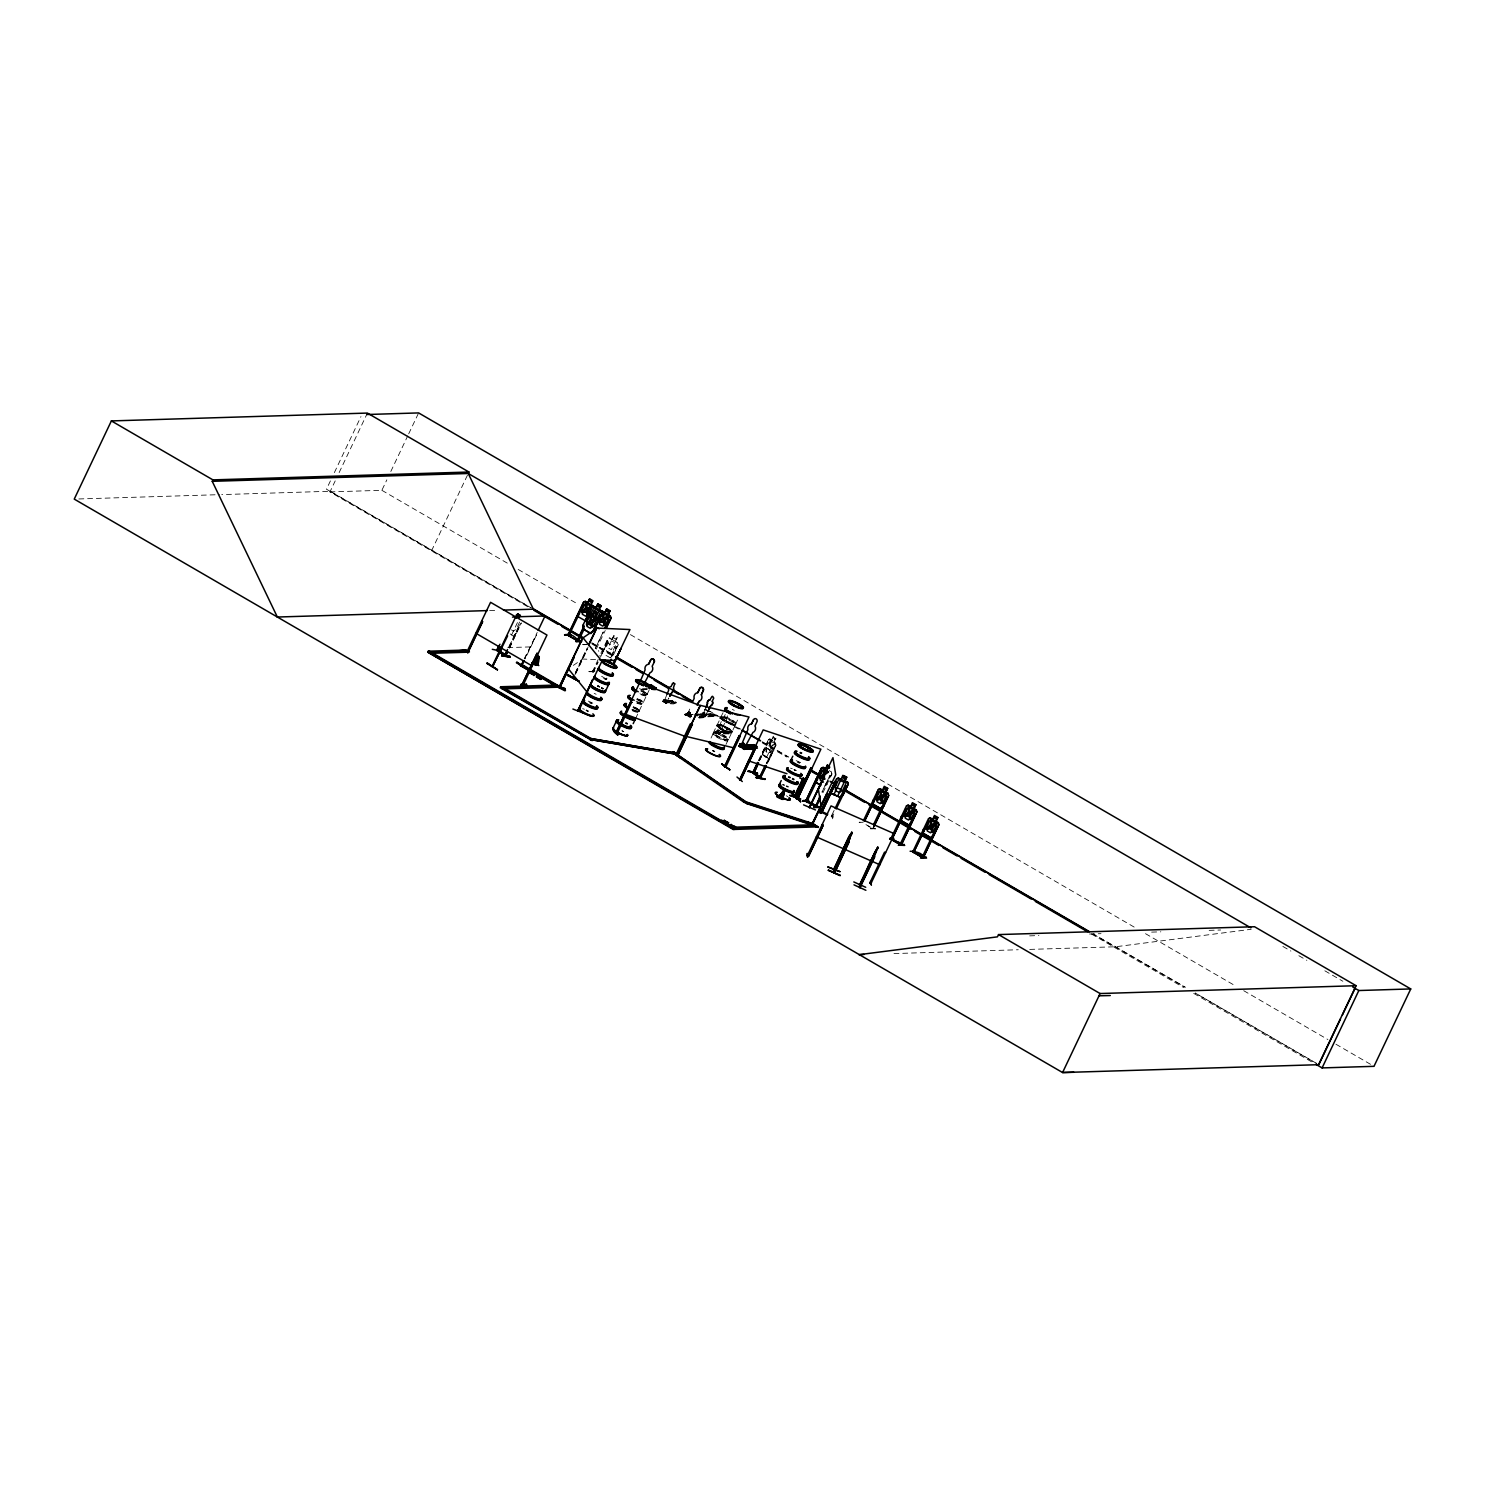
<?xml version="1.0" encoding="UTF-8"?>
<svg xmlns="http://www.w3.org/2000/svg" width="1485" height="1485" viewBox="0 0 1485 1485"><rect width="100%" height="100%" fill="white"/><g stroke="black" fill="none" stroke-linecap="round" stroke-linejoin="round"><path stroke-width="0.75" stroke-dasharray="5 3.75" d="M634.225 708.642L634.726 708.215M723.046 712.763L720.652 717.385M831.711 815.469L832.937 816.1L831.47 815.859M831.303 816.62L832.398 814.912L833.345 819.089L832.862 816.1M639.218 711.167L633.315 706.712A8.186 1.689 25.4 0 1 639.125 711.278A8.186 1.689 25.4 0 1 632.035 709.793L638.383 711.631L638.995 710.108M639.385 710.907L638.253 711.928L633.798 710.925M732.198 731.715C730.212 728.467 718.257 721.71 717.385 725.924M639.534 688.632A8.186 1.689 25.4 0 1 647.274 693.903L647.144 694.609A8.297 1.708 25.4 0 1 639.942 693.161M758.538 760.394L768.506 739.549L769.935 738.788L771.643 740.068L773.332 736.226L766.334 747.679L766.13 751.651L768.432 753.396L771.142 751.299L774.52 744.189L773.889 741.98L774.483 744.171M766.334 747.679L766.111 751.651L768.45 753.415L771.105 751.28M689.727 713.375L690.432 712.373L688.966 713.171M690.525 713.078L689.486 712.354L690.209 713.375M598.548 650.56L598.789 651.377M870.618 828.314L876.354 829.001L870.563 828.222M665.614 700.4L665.596 699.676M666.152 699.825L665.169 702.182L666.338 699.918L665.169 699.287L664.092 701.551L665.243 699.287M689.059 716.067C691.063 711.649 688.038 712.781 690.302 713.283M704.02 713.357L705.171 713.134L704.187 713.672M704.911 713.06L704.243 713.097M719.223 730.694C718.332 728.894 718.332 734.258 719.111 730.62L718.035 729.989L716.958 732.254L718.109 729.989L719.204 730.601L718.183 731.065M713.153 733.2L720.67 717.738M686.905 713.245L692.177 716.438L686.775 713.505M665.67 699.88L665.707 700.066M719.074 730.639L718.981 730.936M704.113 712.596L703.055 714.86C705.264 712.299 704.762 712.484 704.131 715.473M704.558 713.078L704.038 712.596M704.614 713.171L704.038 715.473M647.2 694.163L650.374 687.444M603.077 648.834L602.279 653.233L610.502 657.966M602.502 653.159L608.033 638.736L609.685 638.049M647.126 694.646L647.144 694.609A8.297 1.708 25.4 0 0 641.242 690.024M735.873 723.993L735.65 724.513A8.297 1.708 25.4 0 0 725.887 718.09A8.297 1.708 25.4 0 0 723.065 720.002A8.297 1.708 25.4 0 0 735.52 724.643L735.316 724.828M666.969 694.46L664.426 700.586M687.815 713.691L690.989 706.025M704.911 709.811L703.222 713.895L705.839 707.751M717.199 724.624C718.499 730.174 724.81 730.026 731.233 732.421M725.274 714.489L723.863 717.274A2.914 2.654 87.5 0 0 721.524 721.06L717.218 731.288L719.779 732.513L719.26 734.314L715.25 732.031M729.877 732.662L722.36 729.209M722.211 729.952L720.448 728.857M727.52 728.912L726.351 728.968L727.631 729.339M731.994 731.715A8.149 1.689 25.4 0 1 719.761 727.167A8.149 1.689 25.4 0 1 722.545 725.293A8.149 1.689 25.4 0 1 731.994 731.715L729.915 732.643M713.171 733.553L709.793 740.662M735.855 723.64A8.186 1.689 25.4 0 0 726.369 717.199A8.186 1.689 25.4 0 0 723.585 719.093A8.186 1.689 25.4 0 0 735.855 723.64L737.544 720.095M330.412 480.899L326.477 489.196L531.389 608.033L330.264 491.257L221.748 494.598M334.366 472.601L360.948 416.598M527.806 606.771L329.967 491.906L335.202 480.899M339.137 472.601L366.702 414.519M329.967 491.906L381.868 490.31L386.843 479.859M390.815 471.488L407.688 435.94M408.691 433.843L418.622 412.923M431.522 550.861L468.258 473.492M511.583 635.005L518.172 621.027M519.62 622.011L516.242 629.102L513.365 631.181L510.673 629.343M508.52 647.441L519.564 624.777L508.798 647.479M509.318 647.98L521.179 622.995M509.596 648.017L521.272 623.013M524.279 658.635L536.475 634.986L525.152 658.839M524.65 658.857L537.199 632.462M575.345 672.705L586.761 648.667M575.196 673.41L586.816 649.242M574.973 674.71L588.19 646.866M575.827 673.466L587.596 649.075M603.133 632.035L595.299 648.537L603.318 632.016M596.246 649.093L605.249 630.512M592.385 671.907L600.088 655.331M600.868 653.27L607.94 638.624L609.685 637.9L612.043 639.274M592.849 672.334L597.917 662.087M601.833 653.827L607.903 641.446L599.086 660.008M593.202 672.389L598.102 662.069M612.043 639.46L613.806 635.469L617.333 637.473L615.347 641.353L616.423 643.618L613.045 650.727L609.852 652.769L606.623 650.894L606.325 646.847L609.704 639.738L612.043 639.46L613.918 635.654M613.491 654.866L618.354 644.638L615.458 641.279L617.092 637.548M611.282 656.667C610.632 653.456 618.929 645.771 616.182 646.346L611.467 656.667M605.694 679.276L606.919 678.181L606.158 679.239M606.047 679.499L606.697 678.107L606.715 679.573M634.151 707.955L634.782 708.79M635.543 718.647L643.209 702.479A8.186 1.689 25.4 0 0 637.399 698.08M663.368 699.769L664.63 699.88L662.663 701.254L672.464 700.679L676.046 703.166M663.646 699.918L663.127 700.994L666.134 702.721C665.67 701.792 671.647 705.542 676.139 703.185M664.352 699.732L663.721 701.068L667.266 703.11L667.897 701.774L667.118 702.683M668.083 700.604L673.373 702.851L669.475 701.18L671.034 701.495M669.067 700.567L672.612 702.609M671.461 700.734L674.487 702.535M666.394 703.63C660.287 701.161 685.903 704.577 672.111 700.901M688.112 712.633L685.866 714.304L688.112 712.633L686.218 712.466L684.641 714.749L693.087 714.433L684.622 714.693M687.703 712.392L686.757 714.415L692.066 717.478M687.314 715.139L689.04 711.742L690.673 712.689M699.918 714.489C698.878 711.798 707.157 716.531 704.651 717.236M702.238 713.078L703.5 713.19L702.238 713.078L702.219 714.953M702.516 713.227L701.997 714.304L705.988 715.993L706.767 715.065L706.136 716.42L702.591 714.378L703.222 713.023M705.004 716.03L705.505 714.953M705.783 715.12L705.208 716.921L699.843 713.84M706.953 713.914L711.352 716.178L707.937 713.877M708.475 714.712L709.811 713.784L713.357 715.844L708.828 713.84M698.915 717.181L715.009 716.494L710.461 713.765L714.007 715.807M712.373 715.881L708.698 714.099M715.937 732.421L717.218 730.416L716.587 731.771L720.132 733.813L720.763 732.458L719.984 733.386L716.995 731.659M719.501 732.346L719 733.423L715.993 731.697L716.234 730.453M727.631 715.863L726.239 718.647A2.914 2.654 87.5 0 1 724.866 722.991L719.575 732.662M720.949 731.307L725.348 733.571L721.933 731.27M722.824 731.233L727.353 733.237L723.808 731.177L722.805 732.328M724.327 731.418L729.005 733.887L725.33 731.381L715.176 731.957M716.327 732.643L726.146 732.235L725.441 731.103M727.037 728.689L727.242 729.413M726.369 733.274L722.694 731.492L724.086 732.699M725.979 744.431L727.743 740.755A8.186 1.689 25.4 0 0 718.183 734.425A8.186 1.689 25.4 0 0 715.399 736.319A8.186 1.689 25.4 0 0 727.687 740.885M735.186 725.088A8.186 1.689 25.4 0 1 722.898 720.522A8.186 1.689 25.4 0 1 725.682 718.629A8.186 1.689 25.4 0 1 735.186 725.088L728.133 740.31A8.297 1.708 25.4 0 0 718.387 733.887A8.297 1.708 25.4 0 0 715.566 735.817A8.297 1.708 25.4 0 0 728.021 740.44L727.854 740.607M758.872 760.487L767.689 741.906L759.54 760.988M759.225 760.914L768.376 742.426M767.578 748.607L769.898 750.352L767.559 748.607L770.956 741.498L773.277 743.242L770.938 741.498M772.868 738.639L773.481 737.377L774.966 738.49L774.335 739.753L772.868 738.639L774.372 739.771M766.594 757.202L775.931 738.138L773.982 741.906L775.968 745.154L768.246 761.953M766.26 763.42L774.428 746.992L766.576 763.494M766.947 763.94L775.913 745.154L775.56 743.113L769.824 738.917L768.469 739.641L769.935 738.788L771.532 740.05M829.818 775.653L821.985 792.173L829.818 775.653L830.783 776.21M831.804 773.945L824.101 787.273L827.145 784.191M822.931 792.73L831.99 773.945M834.125 810.402L831.08 816.657L831.711 815.451M832.788 815.915L832.157 817.158L835.201 810.884M860.001 822.077L859.091 822.374L864.604 822.207M873.533 827.572L872.642 828.649L873.477 827.516M668.807 698.098L666.709 701.96L668.881 698.098M731.233 732.402L732.198 731.622M731.994 732.216L726.128 727.52L717.793 724.773M513.532 636.174L516.242 633.13L513.624 636.36L510.209 633.909M610.428 657.799L613.324 654.792L618.15 644.638L617.593 642.689L609.611 638.049M595.039 671.016L589.322 671.684M573.321 665.391L581.916 659.544M768.562 739.66L769.917 738.936L775.727 743.15L773.889 741.85M647.72 689.059L640.555 689.114L647.776 688.799M641.427 689.263L647.998 689.486M662.384 701.328L666.171 703.296M672.037 700.827L672.519 701.161M675.582 702.888L665.633 703.185M684.733 714.805L692.548 714.805M685.42 715.176L693.031 715.473M690.525 717.793L685.272 714.471L686.237 715.325M710.981 714.211L701.18 714.563L705.226 717.552M702.405 715.287L712.15 714.842L701.663 714.879M714.322 716.104L703.63 716.624M714.192 715.64L710.461 713.765M716.42 732.662L726.128 732.254M729.005 733.163L718.035 733.609L719.204 734.314M728.448 733.571L718.499 733.887M708.345 714.489L709.496 715.25M769.713 740.569L771.569 740.235M1029.736 949.398L1115.476 946.78L1251.187 929.294M641.594 689.708L647.85 689.448M666.338 699.918L665.261 700.307M669.939 700.53L670.942 700.493M671.591 700.456L672.575 700.419M662.31 701.254L672.427 700.864M662.774 701.551L673.15 701.087M663.461 701.941L673.28 701.551M665.169 702.906L676.12 702.461M689.04 711.742L690.302 713.078M694.627 714.712L700.883 714.433M685.773 715.399L692.604 715.232L691.843 716.828L687.351 714.248M694.683 715.362L701.087 715.139M701.867 714.99L711.983 714.563M699.973 716.494L715.009 715.77M699.342 716.717L714.879 716.03M698.86 717.441L705.004 717.106M698.971 717.83L705.375 717.589L699.082 717.886M725.979 731.957L715.584 731.808M729.005 733.887L718.072 733.664M582.38 644.527L587.819 644.323M583.419 644.713L587.039 644.583M588.728 671.536L594.761 671.48M589.211 671.721L594.761 671.684M78.853 498.96L219.446 494.654M489.66 610.521L496.565 610.316M507.759 647.608L530.349 646.903M831.359 771.903L829.168 770.604M871.751 828.092L872.753 828.686M1029.68 935.866L1038.887 935.569M1089.507 934.028L1101.016 933.675M1151.636 932.116L1160.843 931.837M1209.161 930.352L1220.67 930M893.989 953.574L1018.246 949.75M581.86 658.987L597.453 659.693M671.09 701.83L669.661 700.939L670.496 701.644M728.485 733.646L724.457 731.158M520.084 625.278L519.286 624.74M720.466 725.255L716.995 725.218M727.39 728.968L726.796 729.228M717.366 725.905L721.933 728.931M774.78 747.419L774.093 746.918M762.529 754.102C771.495 765.87 773.444 748.162 768.469 758.538L762.529 754.102L768.413 758.352M722.824 731.697L723.808 732.402M720.633 724.903L722.415 725.478M708.586 714.489L709.626 714.898M721.933 729.859L720.8 729.284M633.965 710.554L632.053 709.774A8.186 1.689 25.4 0 0 639.107 711.296A8.186 1.689 25.4 0 0 633.315 706.712L635.135 707.732M831.192 816.601L832.25 817.066M794.085 769.713L796.034 770.641A8.205 1.689 25.4 0 0 794.085 769.731L796.034 770.641M597.601 686.181L599.532 687.11A8.186 1.689 25.4 0 0 597.62 686.163M634.392 708.252L634.652 708.531M712.781 750.593L714.731 751.521M586.204 710.183L588.134 711.111M593.387 671.22L592.478 670.682M708.92 714.712L710.053 714.916M670.737 701.588L669.716 701.18M722.731 730.026L721.283 728.949M702.683 713.561L706.229 715.603M702.535 713.802L706.08 715.844M700.326 714.526L704.076 716.568L698.358 713.895M699.342 714.563L702.702 717.014L699.157 714.972M691.546 715.529L690.358 716.902L685.866 714.304M663.814 700.252L667.359 702.312M663.665 700.493L667.211 702.535M716.531 731.195L720.225 732.996M607.903 641.446L606.752 640.889L607.718 641.446M1115.476 946.78L1185.253 987.247L1093.424 933.972M1316.805 1063.538L1195.221 993.019L1316.601 1063.538M1282.873 946.428L1290.873 951.068M1298.855 955.709L1306.856 960.35M1324.843 970.8L1342.848 981.251M381.868 490.31L508.148 563.632M518.172 569.442L578.296 604.358M630.401 634.615L1135.487 927.847M1145.51 933.675L1235.706 986.04M1243.725 990.699L1327.906 1039.556M1335.925 1044.215L1373.996 1066.323M606.158 642.207L616.572 648.258M592.125 642.931L614.196 655.739M708.438 710.443L740.514 729.079M762.566 741.887L788.646 757.016M591.531 642.949L613.583 655.757M705.821 709.31L739.92 729.098M761.972 741.906L788.034 757.034M1092.83 933.991L1114.882 946.799M591.977 644.026L612.043 655.683M704.298 709.236L738.398 729.042M762.473 743.02L786.549 756.997M1091.419 933.991L1183.693 987.562M1193.717 993.391L1312.072 1062.091M870.284 827.126L865.347 824.268L870.099 827.145M871.936 828.222L872.994 828.704M601.592 676.269L606.919 679.425M601.369 688.093L602.966 689.096A8.186 1.689 25.4 0 0 601.369 688.056M718.072 727.056L719.334 728.003M773.462 737.358L774.947 738.49M639.033 710.183L633.482 706.377A8.149 1.689 25.4 0 1 639.33 710.777A8.149 1.689 25.4 0 1 632.276 709.292M831.247 771.996L831.86 773.945M832.101 815.562L832.695 818.81M732.328 709.422A8.186 1.689 25.4 0 1 734.258 710.35M712.874 750.445A8.149 1.689 25.4 0 1 714.786 751.354M712.633 750.909A8.186 1.689 25.4 0 1 714.582 751.818M796.127 760.654A8.186 1.689 25.4 0 1 801.789 763.327M799.914 752.579A8.297 1.708 25.4 0 1 801.844 753.359M800.174 752.115A8.186 1.689 25.4 0 1 802.086 752.895M790.54 768.172A8.149 1.689 25.4 0 1 792.285 768.747M794.197 769.527A8.149 1.689 25.4 0 1 796.108 770.437M797.575 762.343A8.297 1.708 25.4 0 1 799.543 763.271M797.798 761.898A8.297 1.708 25.4 0 1 799.747 762.826M799.691 753.006A8.297 1.708 25.4 0 1 801.64 753.805M788.145 777.36A8.297 1.708 25.4 0 1 790.076 778.14M792.043 779.068A8.297 1.708 25.4 0 1 793.881 780.071M782.799 784.414A8.186 1.689 25.4 0 1 784.563 785.008M786.475 785.769A8.186 1.689 25.4 0 1 788.405 786.697M788.349 776.915A8.297 1.708 25.4 0 1 790.28 777.713M792.247 778.623A8.297 1.708 25.4 0 1 794.104 779.625M788.609 776.451A8.186 1.689 25.4 0 1 790.521 777.23M792.452 778.14A8.186 1.689 25.4 0 1 794.289 779.142M786.382 795.774A8.168 1.689 25.4 0 1 787.96 796.777M782.502 784.86A8.297 1.708 25.4 0 1 784.284 785.454M786.233 786.252A8.297 1.708 25.4 0 1 788.182 787.18M640.777 690.971A8.186 1.689 25.4 0 1 646.588 695.555A8.186 1.689 25.4 0 1 639.497 694.07M636.118 701.18A8.186 1.689 25.4 0 0 643.209 702.665L647.256 693.94A8.186 1.689 25.4 0 1 640.183 692.641M636.731 699.509A8.186 1.689 25.4 0 1 642.522 704.113A8.186 1.689 25.4 0 1 635.45 702.609M636.991 699.008A8.297 1.708 25.4 0 1 642.856 703.649A8.297 1.708 25.4 0 1 635.691 702.145M637.195 698.563A8.297 1.708 25.4 0 1 643.079 703.222A8.297 1.708 25.4 0 1 635.896 701.7M641.037 690.469A8.297 1.708 25.4 0 1 646.922 695.11A8.297 1.708 25.4 0 1 639.738 693.606M632.944 707.473A8.149 1.689 25.4 0 1 638.717 712.039A8.149 1.689 25.4 0 1 631.663 710.554M633.278 706.749A8.186 1.689 25.4 0 1 639.107 711.111A8.186 1.689 25.4 0 1 633.909 710.628M625.426 723.343A8.297 1.708 25.4 0 1 627.283 724.346M625.63 722.917A8.297 1.708 25.4 0 1 627.487 723.9M625.835 722.434A8.168 1.689 25.4 0 1 627.672 723.418M597.842 685.68A8.149 1.671 25.4 0 1 599.773 686.59M601.592 687.555A8.149 1.671 25.4 0 1 603.17 688.557M603.634 678.478A8.168 1.689 25.4 0 1 605.453 679.462M588.227 701.124A8.186 1.689 25.4 0 1 593.889 703.797M582.64 708.661A8.149 1.671 25.4 0 1 584.385 709.255M586.297 710.016A8.149 1.671 25.4 0 1 588.208 710.925M589.693 702.813A8.297 1.708 25.4 0 1 591.643 703.741M589.898 702.368A8.297 1.708 25.4 0 1 591.865 703.296M594.186 693.365A8.186 1.689 25.4 0 1 596.135 694.275M728.392 739.53L728.392 739.586A8.186 1.689 25.4 0 1 716.086 734.889A8.186 1.689 25.4 0 1 718.87 732.996A8.186 1.689 25.4 0 1 728.355 739.456L728.411 739.53M770.919 741.423L770.567 745.86L774.335 743.966L770.696 747.159L770.195 752.914L769.805 747.605L765.889 749.665L769.675 746.361L770.084 740.959L770.919 741.423M870.414 828.741L875.946 828.686L870.414 828.741M763.643 749.777L762.622 754.139L763.661 749.758M611.449 640.74L608.07 647.85L611.3 649.725L614.679 642.615L611.449 640.74M614.122 636.638L613.528 637.9L615.607 639.107L616.219 637.845L614.122 636.638M707.677 711.389L705.579 715.269L707.751 711.389M599.699 686.757L597.75 685.847A8.205 1.689 25.4 0 1 599.699 686.757M623.756 731.715L621.918 730.713A8.205 1.689 25.4 0 1 623.737 731.697M603.133 688.743L601.536 687.759A8.205 1.689 25.4 0 1 603.114 688.743M719.501 727.669A8.186 1.689 25.4 0 0 731.789 732.235A8.186 1.689 25.4 0 0 722.285 725.775A8.186 1.689 25.4 0 0 719.501 727.669A8.186 1.689 25.4 0 0 731.752 732.328A8.186 1.689 25.4 0 0 722.285 725.794A8.186 1.689 25.4 0 0 719.501 727.687A8.186 1.689 25.4 0 0 731.771 732.254A8.186 1.689 25.4 0 0 722.248 725.868A8.186 1.689 25.4 0 0 719.464 727.761M723.269 719.575A8.297 1.708 25.4 0 0 735.725 724.197A8.297 1.708 25.4 0 0 726.091 717.645A8.297 1.708 25.4 0 0 723.269 719.575M719.148 728.467A8.149 1.689 25.4 0 0 731.381 733.015A8.149 1.689 25.4 0 0 721.914 726.592A8.149 1.689 25.4 0 0 719.148 728.467M715.77 735.372A8.297 1.708 25.4 0 0 728.225 739.994A8.297 1.708 25.4 0 0 718.591 733.46A8.297 1.708 25.4 0 0 715.77 735.372M588.004 711.371A8.186 1.689 25.4 0 0 586.074 710.461A8.186 1.689 25.4 0 1 587.986 711.408"/><path stroke-width="1.5" d="M559.14 687.666L582.862 637.937L596.617 628.601L588.784 645.103M871.361 885.301L870.971 882.053M871.435 882.276L869.746 883.148L871.064 881.403M675.025 753.118L678.905 757.072M742.797 744.486L744.171 743.577L743.577 744.523M520.975 684.437L521.216 685.327M521.235 685.253L526.674 685.049M526.247 684.789L520.808 684.993M526.414 684.232L520.938 684.344M576.254 641.706L581.693 641.501M581.285 641.186L575.66 641.39L581.452 640.592M795.533 796.777L800.582 801.77L795.514 796.795M813.891 806.763L819.182 807.023M819.386 806.596L813.836 806.671L819.609 807.376L814.133 807.58M898.611 845.113L904.569 845.336L898.815 844.631M920.83 857.476L926.584 858.107M920.477 858.014L926.343 857.253L920.793 857.365M801.38 774.632A8.186 1.689 25.4 0 1 793.64 773.555A8.186 1.689 25.4 0 1 787.7 768.172A8.168 1.689 25.4 0 0 793.64 773.574A8.168 1.689 25.4 0 0 801.362 774.632A8.186 1.689 25.4 0 1 793.584 773.666A8.186 1.689 25.4 0 1 787.644 768.283L787.774 767.894M743.298 743.539L743.874 743.707M587.41 607.848L591.791 606.715L587.503 609.815L587.466 615.625L586.427 610.224C582.157 615.477 579.15 610.892 586.074 608.961L585.962 603.356L587.336 607.885M501.781 655.627L509.968 656.407L502.134 655.887M742.983 744.134L744.152 743.762M721.858 763.94L729.97 769.898L721.896 763.977M831.637 789.055L831.062 793.417L840.306 797.464L843.35 794.401L848.288 784.024L847.471 782.02M831.786 789.092L831.21 793.324L840.194 797.259L843.239 794.122M578.797 612.191L577.999 616.609L586.241 621.324M583.438 624.331L582.658 628.749L590.807 633.464L593.851 630.364L602.297 613.008L601.648 610.966L593.573 606.27L591.81 606.994L583.382 624.331L582.714 628.73L590.863 633.464M584.236 628.842L578.278 641.279L567.79 635.209L583.642 601.982L585.387 601.258L587.763 602.632L589.582 598.826L593.053 600.85L591.011 604.711L592.144 606.994L586.241 621.621L594.446 626.336L597.434 623.255M587.02 617.203C582.9 622.716 595.244 630.215 597.267 623.162M816.008 782.558L816.731 778.14L816.008 782.558L820.889 785.379M873.458 799.691L872.679 804.09L880.883 808.824L883.816 805.724M922.89 833.252L923.689 828.834L922.89 833.252L931.114 837.986L934.028 834.886M755.846 777.305L765.258 779.012L756.143 777.676M756.162 777.639L765.053 779.476M743.28 743.707L743.484 744.449M537.329 665.057C538.238 640.926 541.969 673.336 533.134 663.015M782.799 798.819L784.488 790.595L782.799 798.819L778.604 796.795L784.043 790.336L778.753 797.129M814.337 825.753C829.54 831.377 796.016 816.564 810.383 823.989L806.374 822.096L810.42 823.692M818.328 827.275L814.393 825.419M790.001 795.626L800.601 799.004L789.816 795.217M536.92 665.113L538.981 656.89M782.391 798.893L784.451 790.651M865.885 890.295L854.005 884.856M527.045 668.788L516.65 662.106L527.268 668.807M849.977 837.113L851.982 833.271L842.867 853.095L842.533 850.534L849.754 835.275L850.218 837.893M537.125 662.329L538.925 656.741M782.669 798.485L784.396 790.503M877.821 848.232L877.709 847.081L870.451 863.398L871.843 858.924M536.048 664.89L538.851 656.853L534.953 664.445M781.518 798.67L784.303 790.614L782.595 793.918M749.294 745.451L751.874 746.769M845.875 844.037L844.687 848.585L846.209 846.06M818.328 827.461L814.355 825.53M828.407 870.173L840.306 875.389M873.366 856.994L875.408 852.019L873.793 856.325C879.918 845.93 866.535 869.078 872.976 858.052L871.212 862.451L873.366 857.439M605.583 664.389L607.551 664.649L606.585 664.872M606.214 663.925L606.938 665.002M612.284 664.5L611.727 664.426M639.348 683.62L641.464 684.845A8.205 1.689 25.4 0 0 643.45 685.773M640.239 681.392L645.103 669.884A4.381 3.991 87.5 0 1 648.611 664.222L650.597 660.045A2.19 2.005 87.5 0 1 653.289 659.136A2.19 2.005 87.5 0 1 654.254 662.087L652.156 666.264A4.381 3.991 87.5 0 1 650.003 672.779L644.137 683.657M639.719 683.508L640.481 683.713M645.121 683.824L646.402 684.437L645.622 683.545M666.895 694.46L668.658 690.358A2.914 2.654 87.5 0 1 671.071 686.59L672.594 683.49M692.456 702.201L694.163 698.358A4.381 3.991 87.5 0 1 697.783 692.697L699.769 688.52A2.19 2.005 87.5 0 1 702.461 687.611A2.19 2.005 87.5 0 1 703.315 690.562L701.328 694.739A4.381 3.991 87.5 0 1 699.175 701.254L697.207 704.874M732.291 704.688L734.277 705.431M733.998 705.653L732.829 704.967M739.214 705.208L738.101 704.484M741.442 744.913L747.902 729.562A4.381 3.991 87.5 0 1 751.521 723.9L753.508 719.724A2.19 2.005 87.5 0 1 756.088 718.814A2.19 2.005 87.5 0 1 756.942 721.766L754.955 725.942A4.381 3.991 87.5 0 1 752.914 732.458L744.987 746.955L741.442 744.913L745.099 746.955M801.881 747.939L803.886 748.514M803.051 747.976L801.77 747.976M803.738 749.127L802.401 748.329M842.589 850.682L844.204 846.469M877.208 848.678L877.357 848.046M875.909 850.886L868.577 865.551M536.326 661.883L538.758 656.648M583.512 638.29L533.375 609.184L468.258 473.492L468.944 472.026L367.389 413.071L111.375 420.923L74.25 499.108L277.509 617.11M1073.859 1072.281L1062.573 1072.541L277.361 617.036L212.244 481.326L212.93 479.878L468.944 472.026M674.171 752.487L744.616 801.399L813.446 823.785L813 824.75L744.152 802.364L673.707 753.452L674.171 752.487L747.252 802.698L814.467 824.75L816.527 825.957L816.063 826.922L733.163 829.465L427.81 652.175L428.274 651.21L466.012 650.04L468.072 651.247L467.608 652.212L430.928 653.326L431.392 652.361L468.072 651.247M428.868 652.138L429.332 651.173L734.704 828.463L734.24 829.428L427.81 652.175M463.914 651.952L469.446 651.915M451.811 651.432L466.012 650.04M467.181 650.913C470.17 652.658 466.142 649.465 466.81 652.138L490.57 602.316L546.963 635.042L523.258 684.882C525.244 684.455 521.309 682.06 523.908 683.675M467.645 651.005L466.828 652.138M467.534 652.565L482.588 621.677L467.998 652.695L466.995 652.101M487.191 663.015L497.252 669.735M498.292 649.78L496.64 650.319L505.772 656.333M498.7 646.253L496.751 650.43L499.962 644.23M499.498 646.792L497.623 650.968L497.327 649.298M497.531 650.913L499.777 646.829M493.02 666.876C490.124 666.023 495.749 664.593 492.426 666.839L507.629 635.858M492.018 666.561L515.685 616.85L545.032 615.959L538.183 630.401M501.949 647.794L492.556 666.598M516.093 617.927C515.017 609.444 525.077 619.338 517.857 613.918M516.186 617.946L517.987 614.122M500.779 651.024L492.296 649.316M497.494 669.698L487.154 663.034M504.529 655.683L507.536 649.502M505.178 654.625L505.048 655.813L506.831 651.618M507.35 652.101L505.401 656.221M507.629 652.156L505.494 656.296L497.141 650.486M509.968 656.407L510.116 657.335L501.633 655.627M557.172 685.031L500.705 686.757L500.241 687.722L590.659 739.567L591.123 738.602L503.823 687.926L503.359 688.891L590.659 739.567M553.664 684.975L520.4 665.558L521.996 664.593M521.94 664.593L520.864 665.744L522.367 664.797L559.232 686.218L558.768 687.184L502.301 688.929L502.747 687.963L559.232 686.218M523.351 660.639L521.235 665.651M523.834 660.621L521.235 665.948L524.205 660.825M522.237 684.325L537.069 653.307L522.274 684.325L523.314 684.789L522.423 684.269M523.091 684.826L523.797 683.75M532.911 674.134L529.867 672.241L533.078 673.225L533.95 675.452L533.987 673.744L537.162 674.71L533.987 673.744M530.349 673.355L534.266 674.803M526.377 684.139L526.655 685.123M531.667 662.867L538.795 665.521L534.247 662.681M533.096 674.951L533.672 672.686L533.56 674.134L536.363 674.246L533.858 673.485M536.419 676.882L539.946 677.216L536.419 676.882L540.818 679.425L540.837 677.717L544.03 678.701L540.837 677.717M537.217 677.346L541.115 678.793M539.965 678.942L540.521 676.659M565.042 635.246L570.797 634.392L565.358 634.596M583.735 602.093L568.142 635.264M568.681 634.132L569.145 634.578C567.493 637.492 571.057 634.132 568.402 634.021M582.677 604.246L583.624 604.803L568.736 635.766M589.638 599.012L587.763 602.836L585.424 603.096L582.046 610.205L582.343 614.252L585.591 616.145L588.765 614.103M565.005 689.17L553.404 684.919L565.098 690.859M577.164 640.666L584.069 626.225M577.349 640.61L584.255 626.206M578.575 640.035C579.837 643.283 573.841 633.724 569.238 635.023M595.986 607.643L597.805 603.838L601.258 605.843L599.216 609.722L600.423 611.987L593.387 626.225L590.213 628.266L586.983 626.392L586.686 622.345L593.703 608.108L596.042 607.848L597.861 604.024M559.789 687.945L559.047 687.239L582.751 637.473L601.889 661.252L577.888 710.572M574.157 656.593L559.622 687.926L574.342 656.945M567.4 675.508L579.187 681.281L567.957 674.84M557.376 686.423L565.265 688.706L553.886 684.511M592.886 631.255L600.72 614.734M593.851 630.364L598.641 620.136L598.121 618.094L589.972 613.398L588.283 614.122M572.987 678.367L574.082 676.696L573.396 678.571M588.728 644.546L596.562 628.044L629.956 629.547L613.268 664.445M604.859 612.767L606.623 608.757L610.149 610.781L608.163 614.641L609.24 616.925L605.88 624.034L602.687 626.076L599.439 624.201L599.142 620.136L602.52 613.027L604.859 612.767L606.734 608.961M573.878 678.107L572.82 677.754L573.99 676.956M608.108 614.641L609.927 610.836M579.039 681.374L567.697 674.858M605.082 627.895C604.432 624.665 611.653 619.171 609.017 619.653L605.286 627.895M606.158 628.081L610.985 617.927L610.428 615.997L602.427 611.207L604.859 612.581M606.047 628.452L611.189 617.946L608.349 614.586M572.894 709.032L584.366 713.487M577.832 710.628L592.626 679.666L578.686 711.222L577.925 710.61M578.092 710.925L578.37 709.44M609.295 663.405L611.449 659.284M612.915 664.24L621.027 648.351L613.825 664.463M605.342 691.527L608.59 684.659M589.601 739.604L591.123 738.602M590.306 739.511L675.861 754.157L590.306 739.511L590.77 738.546L676.325 753.192L590.77 738.546M592.069 740.681L592.515 739.716M613.045 728.133L616.294 721.283M614.326 729.952C610.149 730.564 624.981 740.532 614.289 729.933M676.752 755.531L700.159 705.542L639.534 683.026L615.959 732.94L630.735 701.997L631.756 702.386L630.735 701.997M617.463 732.049L617.166 733.367L617.574 732.086M617.166 733.386L631.626 702.219M649.316 685.42C666.709 694.33 636.452 679.22 653.846 688.13M655.256 688.539C641.409 679.146 665.466 691.657 652.008 689.263L656.333 689.114M633.185 723.64L634.856 720.077M697.783 692.697L699.658 688.52A2.19 2.005 87.5 0 1 702.349 687.611A2.19 2.005 87.5 0 1 703.203 690.562L701.328 694.739M673.206 751.688L680.65 758.092L672.427 752.19M674.116 752.988L674.561 752.023M673.707 753.452L675.786 752.802M676.325 754.046C674.376 756.069 676.882 753.155 677.16 754.343M675.768 755.16L690.209 723.975L691.23 724.364M677.661 755.345L692.27 724.364L677.828 755.568L676.659 755.085M709.867 699.88L709.941 699.88A2.914 2.654 87.5 0 0 707.528 703.667L705.839 707.751L707.454 703.667A2.914 2.654 87.5 0 1 709.867 699.88L712.058 696.391M708.716 709.459L710.795 705.598A2.914 2.654 87.5 0 0 712.243 701.254L713.747 698.098L712.67 696.354M725.998 765.666L724.457 766.557L739.252 735.632L740.328 736.022L725.757 767.021M739.252 735.632L724.791 766.798L748.997 717.014L700.382 705.375L676.566 755.475L675.508 754.937M754.696 746.287L739.177 746.398L739.976 743.669L741.869 743.837L739.623 745.507L739.976 743.669M738.955 745.934L741.869 743.837M753.508 719.724L751.521 723.9M742.667 742.964L741.052 746.342L742.797 742.946L744.412 743.892L742.816 747.271L743.465 743.688M745.581 748.05L746.769 746.677L745.823 748.681M747.029 744.932L753.637 748.347L748.514 744.876M749.832 744.82L754.955 748.292L749.832 744.82L757.424 748.18M751.317 744.746L754.677 747.196M752.115 745.117L753.786 744.635L757.331 746.695M740.811 780.2L739.604 779.792L763.179 729.896L820.889 749.201L797.538 799.19L796.406 798.819L810.977 767.689L812.128 768.172L797.408 799.134M739.641 779.662L740.699 780.145L755.215 749.015L754.25 748.7L739.771 779.848M724.531 821.372C717.014 818.105 725.163 824.565 724.253 820.333L728.597 822.857L725.107 822.523L728.597 822.857M740.514 779.978L755.215 749.015M722.1 820.852L724.531 823.098L724.643 821.632L721.302 820.388M742.296 781.537L736.987 777.026M724.216 822.022L724.253 820.333M748.459 770.993L757.647 773.24L748.403 770.975M724.346 822.263L725.107 820.815M725.423 821.873L725.385 823.581L725.107 822.523M723.956 820.982L727.798 822.393M754.306 772.311L753.118 771.606L752.579 772.757L760.171 778.437L766.279 766.074M727.854 825.01L731.381 825.363L731.121 824.305L731.4 827.071L731.957 824.806M752.691 772.831L757.573 762.473M757.888 762.548L752.969 772.831L760.506 778.511L760.246 776.785M758.241 762.974L753.767 773.425M753.749 773.407L758.575 763.067M731.975 826.514L735.465 826.829L731.975 826.514L732.254 827.572L732.272 825.864M744.152 802.364L744.616 801.399M733.163 829.465L733.627 828.5L816.527 825.957M811.85 825.01L746.788 803.663L746.231 801.714M735.465 826.829L734.648 826.365L735.149 827.479M746.788 803.663L747.252 802.698M765.276 765.48L759.299 777.806L760.914 777.286M765.592 765.555L759.633 777.88M759.912 778.307L765.963 766M779.532 784.117L781.24 780.572M791.097 759.763L792.804 756.218M781.648 799.264C792.712 799.561 765.982 792.507 781.685 799.153M781.908 799.357L784.266 799.283M803.088 777.899L794.159 796.443L795.217 797.111L803.942 778.474M803.571 778.363L794.809 796.981L803.441 778.01M795.217 795.496L795.18 797.111L791.746 793.881M802.958 801.176L808.768 800.359L803.162 800.545M803.571 804.87L815.506 809.956M807.042 800.526L806.151 799.969L806.689 801.733L807.524 800.638M815.673 805.501C821.205 810.067 801.51 799.116 806.782 801.77L821.576 770.752L820.611 770.195M823.507 782.075L820.277 780.2L819.98 776.154L823.358 769.044L825.697 768.784L827.498 764.775M825.753 768.784L823.265 767.207L821.521 767.931L805.742 801.176L821.576 767.931L825.697 768.784L827.553 764.961M824.082 776.766L809.381 807.747L824.435 776.655M820.017 796.294L815.933 807.097M815.488 806.671L820.221 796.294M820.184 798.911L815.915 807.116L816.917 806.095M812.852 823.618L827.164 793.51L811.979 824.491M820.778 813.39L820.054 810.197M820.5 811.905L836.482 778.827L838.375 778.029L847.545 782.075L848.288 784.024L836.203 808.935M821.762 812.462L836.371 781.481L835.294 781.017L820.667 812.109M821.706 812.555L836.389 781.593M833.883 794.661L842.849 775.374L846.766 777.138L845.021 780.962M808.898 854.914L807.32 855.731L831.043 805.909L894.545 833.809M807.599 857.29L807.227 853.392L807.599 857.086M808.397 856.232L823.191 825.177L822.115 824.713L823.21 825.289L808.638 856.307L807.283 855.62M837.596 796.276L846.561 777.175M835.127 808.453L845.875 785.639L846.97 786.233M849.81 836.129L851.815 832.213L833.531 869.932L849.067 836.241M834.05 870.136L842.756 851.518M844.724 847.378C861.022 813.112 836.668 861.745 846.784 843.034C840.12 858.98 854.599 827.609 847.601 841.364L849.364 838.412L846.134 845.54L845.967 844.557M849.568 839.433L850.163 837.726L833.976 872.772L835.053 871.843M834.551 872.772L849.123 841.717L834.589 873.013M863.435 820.63L878.303 789.482L880.067 788.758L882.424 790.131M839.935 871.621L827.683 866.887L839.916 871.621M864.381 821.186L878.303 792.303L864.586 821.186M887.696 788.331L885.654 792.21L886.786 794.475L883.408 801.584L880.234 803.626L877.004 801.751L876.707 797.686L880.085 790.577L882.424 790.317L884.243 786.326L887.696 788.331L885.895 792.136L888.141 793.435L879.992 788.906L878.34 789.593M873.811 824.027L886.545 797.204L887.51 797.761M873.793 826.644L888.661 795.496L888.086 793.454M873.978 826.644L888.717 795.496M853.801 881.942L865.718 887.288M860.075 885.06L860.613 883.928M859.555 884.856L875.222 851.258M877.839 847.137L875.222 851.815M860.019 885.023L875.24 852.316L860.093 884.837M876.02 852.037L877.876 848.139M859.481 884.503L859.667 887.529L875.946 851.889M860.131 887.455L874.776 856.492L859.592 887.51M915.892 804.703L913.85 808.564L914.983 810.847L911.604 817.957L908.43 819.998L905.2 818.124L904.903 814.058L908.282 806.949L910.621 806.689L912.421 802.68L915.892 804.703L914.036 808.508L916.913 811.868L901.246 845.076L890.592 839.081L891.074 837.874M892.244 838.431L890.666 839.099L891.26 837.874M891.631 837.002L906.5 805.835L908.263 805.13L910.565 806.504M871.045 883.742L870.544 882.164M885.635 852.724L884.54 852.149L869.746 883.148L870.915 883.575L906.5 808.657L905.534 808.118M889.719 839.025L893.692 838.283L889.923 838.394M904.569 845.336L898.462 845.225L904.291 844.427M900.003 844.538L914.741 813.576L915.707 814.133M900.411 844.594C904.161 842.348 895.455 842.905 892.281 838.876M916.338 809.808L916.858 811.868L901.172 845.058M910.119 851.239L915.373 851.555M913.108 850.682C916.134 852.483 912.031 849.179 912.737 851.926L928.533 818.625L930.278 817.919L932.599 819.293M913.034 851.926L913.349 850.682M928.515 821.446L913.628 852.446L928.515 821.446L927.568 820.908M937.759 817.548L935.884 821.354L937.016 823.637L933.638 830.746L930.464 832.788L927.215 830.913L926.937 826.848L930.315 819.739L932.636 819.479L934.455 815.469L937.926 817.492L936.051 821.298L938.947 824.658L923.132 857.94L938.891 824.658L938.371 822.597M922.668 856.251C922.426 859.332 926.232 853.689 914.314 851.666M922.129 857.383L936.775 826.365L937.722 826.922M1356.102 985.706L1100.088 993.539L1062.573 1072.541L1318.587 1064.689L1356.102 985.706L1254.547 926.733L998.533 934.585L997.456 936.849L859.462 954.632M1318.81 1064.689L1340.472 1019.063M1342.44 1014.905L1355.248 987.952M1322.095 1067.919L1358.831 990.532L1410.75 988.936L1373.996 1066.323L1322.095 1067.919L1316.081 1064.429M780.423 798.206L784.136 790.54L779.421 797.649M844.817 781.054L846.116 783.133L842.737 790.243L839.341 792.433L835.684 790.837L835.183 786.939L838.561 779.829L841.123 779.402M870.618 864.511L868.818 867.964L868.651 865.458M553.849 684.307L565.525 690.135M672 692.288L669.846 696.168L672 692.288A2.914 2.654 87.5 0 0 673.447 687.945L674.635 683.713M697.096 704.874L699.175 701.254M708.79 709.459L710.869 705.598A2.914 2.654 87.5 0 0 712.317 701.254L712.317 701.254M535.472 661.53L538.591 656.574L534.786 661.345M780.924 795.292L784.043 790.336M533.95 663.869L538.517 656.686M579.892 708.364L579.763 708.642A8.186 1.689 25.4 0 0 585.721 714.081A8.186 1.689 25.4 0 0 593.462 715.139A8.186 1.689 25.4 0 1 585.758 714.025A8.186 1.689 25.4 0 1 579.8 708.642M486.931 663.498L497.494 669.791M533.282 663.35L538.405 656.593L534.452 661.4M778.604 796.795L783.913 790.317M744.022 744.412L742.667 744.245L743.837 743.929M757.369 773.685L747.716 771.328M590.77 633.297L593.74 630.29M883.761 805.631L880.791 808.657L872.883 804.016M909.08 825.196L900.875 820.462L901.599 816.063L900.875 820.462L909.08 825.196L912.068 822.096M613.973 730.453L617.63 734.927L613.398 730.323M672.519 683.49L673.522 683.026M570.444 634.875L564.541 634.856M893.339 838.765L889.608 838.858M893.599 838.283L889.998 838.375M820.388 809.715L821.075 812.945M820.147 813.279L819.627 809.993M828.444 772.107L825.103 774.446L823.897 769.286L824.008 774.91C816.917 776.729 820.333 781.574 824.342 776.172L824.435 779.272M597.044 619.096L593.851 621.138L590.622 619.264L590.325 615.217M512.511 617.129L514.645 616.888M836.593 778.975L838.375 778.177M600.738 611.913L602.502 611.207M906.5 805.835L908.245 805.278L916.226 809.919M928.571 818.755L930.278 818.068L938.26 822.709M656.296 689.133L654.569 688.149M739.53 746.602L754.844 746.342M743.242 748.403L755.791 747.605M756.013 748.292L743.391 748.848L745.284 746.732L744.115 748.106L739.623 745.507M749.145 745.786L751.763 746.788M606.251 664.556L607.179 664.649M649.855 687.295A8.186 1.689 25.4 0 0 646.699 683.36A8.186 1.689 25.4 0 0 636.657 679.629A8.186 1.689 25.4 0 0 639.831 683.564L639.794 683.75A8.205 1.689 25.4 0 1 636.508 679.926A8.205 1.689 25.4 0 1 646.55 683.657A8.205 1.689 25.4 0 1 649.725 687.592M732.643 704.447L733.924 704.874M737.934 704.595L739.103 704.67M807.859 747.939L808.972 748.663L807.766 748.217M726.239 765.907L725.107 765.425L726.128 765.852M809.325 807.432L832.955 757.666L835.739 774.817L811.942 824.249M590.065 615.236L592.404 614.976L594.204 610.966L597.675 612.971M654.254 662.087L654.142 662.087A2.19 2.005 87.5 0 0 653.289 659.136A2.19 2.005 87.5 0 0 650.708 660.045L648.611 664.222M647.033 685.123L648.518 685.068M649.502 685.031L650.987 684.956M655.089 687.833L648.834 688.112L656.314 688.019M651.952 688.613L656.129 688.427M651.785 688.817L656.073 688.687M745.266 745.414L754.621 745.637L739.4 746.51M745.21 745.674L753.545 745.303M742.667 748.366L755.754 747.865M745.897 748.978L754.231 748.607M743.744 749.071L754.955 748.978M591.178 604.655L594.093 608.015L593.332 606.047L585.331 601.425M481.641 621.12L482.588 621.677M595.114 626.54L599.309 628.786M578.704 640.091L577.479 639.794M537.848 653.864L536.883 653.307M516.353 662.755L527.268 668.863M366.702 414.519L418.622 412.923L1410.75 988.936M212.244 481.326L468.258 473.492L1250.871 927.847M601.202 605.861L597.787 604.024M277.361 617.036L487.358 610.595M503.471 610.094L533.987 609.166L582.101 637.102M602.297 613.008L599.216 609.722M520.4 665.558L552.791 683.731M522.831 687.035L547.668 686.274M877.338 791.746L878.303 792.303M802.457 800.786L808.471 801.009M815.581 805.742L807.172 800.972M906.5 808.657L891.78 839.6M761.731 827.331L732.179 828.24L732.643 827.256L814.467 824.75L813.446 823.785M784.451 826.625L809.455 825.864M900.634 843.461L900.3 844.538M900.504 843.647L892.095 838.876M898.462 845.225L904.142 845.058M922.538 856.437L914.129 851.666M858.868 954.651L864.066 954.484M1099.011 995.804L1110.297 995.544M599.68 659.785L615.254 660.491M795.682 795.923L800.601 801.714M738.379 704.744L738.788 704.577M808.712 748.44L807.673 748.087L808.694 747.939M744.431 749.442L739.01 745.674M677.791 755.531L678.478 754.436L677.29 753.972M724.457 766.538L724.884 766.817M798.002 798.058L797.148 797.779M505.16 654.866L498.013 650.17M498.292 650.226L506.311 655.201L505.457 654.625M501.763 655.498L509.782 657.02M833.438 869.597L834.069 872.79M834.477 872.976L833.92 869.133L834.793 871.843M692.53 724.569L691.453 724.179L676.919 755.308M860.093 887.714L859.945 884.058L860.465 886.601M685.68 736.319L734.295 747.976M732.718 704.298L732.291 704.503M802.642 748.718L803.738 748.96M760.023 777.082L753.805 772.553M533.56 662.96L535.51 663.628M779.031 796.721L782.001 797.965M796.74 797.464L797.742 797.798M540.726 677.476L543.213 678.218L540.41 678.125M732.161 825.623L734.648 826.365M529.551 672.891L532.781 673.874L532.818 672.185L533.078 673.225M617.296 731.957L616.591 731.864M617.482 732.179L616.535 731.697M616.925 733.182L615.774 732.755L617.036 733.33M821.038 810.791L822.207 811.794M792.118 795.385L800.601 799.023M754.417 748.867L755.401 749.201M740.421 778.79L741.349 779.068L740.198 778.697M748.477 760.84L786.957 773.722M799.765 778.01L806.188 780.145M567.975 635.209L578.296 641.149M816.787 806.021L807.357 800.972M912.867 851.852L923.262 857.866M624.832 713.988L685.457 736.504M578.37 709.496L579.28 710.071L578.259 709.756M797.092 798.874L796.201 798.577L810.977 767.689M821.019 810.791L822.17 811.274M697.245 715.399L695.537 714.248L697.115 714.712M697.096 715.733L695.388 714.582L697.282 715.195M753.433 771.68L753.043 772.887M820.592 811.942L827.368 815.042M673.8 683.063L674.858 684.047M733.497 705.505L732.365 704.948M803.236 748.978L801.919 748.254M822.189 811.682L827.758 814.226M842.923 775.597L846.561 777.212M840.51 780.683L844.167 782.279M837.132 787.792L840.788 789.389M816.342 836.853L879.862 864.753M802.847 748.236L803.366 748.644M606.604 664.983L605.936 663.925M870.878 883.538L870.006 883.278M922.872 857.81L912.755 851.926M810.327 806.504L809.733 807.562M752.301 744.709L755.846 746.751M648.815 686.163L652.361 688.205M647.497 686.2L651.043 688.26M740.495 745.619L744.041 747.66M466.754 652.082L467.942 652.62M1352.835 987.061L1358.831 990.532M593.554 606.437L595.986 607.848M594.204 611.152L597.508 613.045L595.634 616.85L596.766 619.115M829.855 767.151L827.776 765.944L827.182 767.207L829.261 768.413M828.333 771.922L825.085 770.047L821.706 777.156L824.955 779.031M923.095 833.178L931.076 837.8M616.201 656.89L668.324 687.165M672.334 689.486L692.4 701.143M742.519 730.249L748.533 733.738M752.542 736.059L760.561 740.718M810.699 769.824L818.718 774.483M830.746 781.463L834.756 783.802M844.779 789.612L1089.415 931.633M615.588 656.908L643.673 673.206M647.683 675.545L691.787 701.161M741.925 730.267L759.967 740.737M810.105 769.843L818.124 774.502M830.152 781.481L836.166 784.971M844.185 789.63L1088.821 931.652M533.82 610.261L557.877 624.238M561.887 626.559L567.92 630.048M571.929 632.387L581.953 638.216M616.052 658.004L632.09 667.322M636.118 669.642L642.133 673.15M654.161 680.13L668.194 688.279M674.227 691.769L678.237 694.108M682.246 696.428L688.26 699.936M810.606 770.956L816.639 774.465M844.705 790.762L864.771 802.401M868.781 804.74L910.899 829.187M914.909 831.526L938.984 845.503M942.994 847.824L957.045 855.973M961.055 858.311L985.112 872.27M989.14 874.609L1031.258 899.056M1035.268 901.395L1087.41 931.67M816.1 782.484L820.147 784.785M890.647 839.081L901.005 845.076M814.003 825.716L816.063 826.922M531.723 662.755L536.233 665.391M998.533 934.585L1100.088 993.539M111.375 420.923L212.93 479.878M475.868 633.26L532.261 666.004M520.864 664.593L556.095 685.068M465.566 651.024L467.608 652.212M500.705 686.757L590.046 738.639M728.151 824.379L732.55 826.922M428.274 651.21L733.627 828.5M567.623 674.803L578.129 680.965M802.531 748.069L803.682 748.681M675.341 753.767L745.767 802.68M721.729 764.014L729.636 769.731M754.139 772.627L760.487 777.175M791.746 792.953L795.125 795.719M568.05 668.417L587.188 692.214M627.245 734.759A8.186 1.689 25.4 0 1 619.505 733.683A8.186 1.689 25.4 0 1 613.565 728.3L613.658 727.984A8.205 1.689 25.4 0 0 619.653 733.386A8.205 1.689 25.4 0 0 627.394 734.462M540.54 678.367L540.818 679.425M533.672 674.394L533.95 675.452M539.946 677.216L539.686 676.176L539.649 677.865M851.685 832.157L851.907 833.363M818.254 788.609L821.038 805.761M875.872 850.2L876.039 852.706M871.862 859.425L871.899 860.353M730.583 713.487A8.297 1.708 25.4 0 1 726.648 708.586M730.379 713.951A8.168 1.689 25.4 0 1 725.404 709.05M732.755 713.969A8.297 1.708 25.4 0 1 725.59 709.644A8.297 1.708 25.4 0 1 726.87 708.159M738.138 715.157A8.186 1.689 25.4 0 1 734.889 714.211M732.977 713.45A8.186 1.689 25.4 0 1 725.924 709.18A8.186 1.689 25.4 0 1 727.167 707.714M740.087 714.693A8.186 1.689 25.4 0 1 739.92 715.102M719.241 754.696A8.186 1.689 25.4 0 1 717.515 756.403A8.186 1.689 25.4 0 1 707.491 751.67A8.186 1.689 25.4 0 1 707.491 749.164M722.638 747.568A8.186 1.689 25.4 0 1 717.663 748.162A8.186 1.689 25.4 0 1 709.106 742.073A8.297 1.708 25.4 0 0 717.905 747.697A8.297 1.708 25.4 0 0 723.789 747.92M719.39 754.436A8.205 1.689 25.4 0 1 717.645 756.125A8.205 1.689 25.4 0 1 707.621 751.391A8.205 1.689 25.4 0 1 707.621 748.867M723.993 747.493A8.297 1.708 25.4 0 1 718.127 747.271A8.297 1.708 25.4 0 1 709.273 741.516M724.142 746.955A8.186 1.689 25.4 0 1 719.278 747.104A8.186 1.689 25.4 0 1 709.96 741.683M803.942 766.687A8.186 1.689 25.4 0 1 798.002 766.873A8.186 1.689 25.4 0 1 791.078 761.044M805.093 767.04A8.297 1.708 25.4 0 1 796.276 765.48A8.297 1.708 25.4 0 1 792.359 760.598M800.768 773.332A8.149 1.689 25.4 0 1 794.846 773.518A8.149 1.689 25.4 0 1 787.941 767.708M808.323 757.684A8.297 1.708 25.4 0 1 806.559 759.392A8.297 1.708 25.4 0 1 796.406 754.603A8.297 1.708 25.4 0 1 796.406 752.06M805.445 766.074A8.186 1.689 25.4 0 1 797.705 764.998A8.186 1.689 25.4 0 1 791.765 759.615M808.824 758.965A8.186 1.689 25.4 0 1 801.083 757.888A8.186 1.689 25.4 0 1 795.143 752.505M805.65 767.244A8.297 1.708 25.4 0 1 795.533 764.552A8.297 1.708 25.4 0 1 792.563 760.153M808.527 757.239A8.297 1.708 25.4 0 1 806.763 758.965A8.297 1.708 25.4 0 1 796.61 754.157A8.297 1.708 25.4 0 1 796.61 751.614M808.675 756.719A8.186 1.689 25.4 0 1 806.93 758.408A8.186 1.689 25.4 0 1 796.925 753.693A8.186 1.689 25.4 0 1 796.925 751.169M793.547 792.47A8.186 1.689 25.4 0 1 783.579 789.816A8.186 1.689 25.4 0 1 780.627 785.491M793.881 792.025A8.297 1.708 25.4 0 1 783.783 789.333A8.297 1.708 25.4 0 1 780.794 784.934M788.999 798.169A8.186 1.689 25.4 0 1 783.059 798.355A8.186 1.689 25.4 0 1 776.135 792.507M789.148 797.89A8.205 1.689 25.4 0 1 787.403 799.598A8.205 1.689 25.4 0 1 777.36 794.865A8.205 1.689 25.4 0 1 777.36 792.34M801.306 776.042A8.149 1.689 25.4 0 1 792.303 773.889A8.149 1.689 25.4 0 1 787.347 768.989M796.758 782.02A8.297 1.708 25.4 0 1 794.995 783.746A8.297 1.708 25.4 0 1 784.841 778.957A8.297 1.708 25.4 0 1 784.841 776.395M793.881 790.41A8.186 1.689 25.4 0 1 786.14 789.352A8.186 1.689 25.4 0 1 780.2 783.95M796.443 782.502A8.186 1.689 25.4 0 1 794.698 784.191A8.186 1.689 25.4 0 1 784.693 779.458A8.186 1.689 25.4 0 1 784.693 776.952M793.751 790.948A8.297 1.708 25.4 0 1 785.899 789.871A8.297 1.708 25.4 0 1 779.866 784.396M796.981 781.593A8.297 1.708 25.4 0 1 795.199 783.3A8.297 1.708 25.4 0 1 785.064 778.511A8.297 1.708 25.4 0 1 785.064 775.968M797.946 781.871A8.186 1.689 25.4 0 1 789.24 780.33A8.186 1.689 25.4 0 1 785.361 775.523M631.7 700.716A8.168 1.689 25.4 0 1 628.545 696.781M631.867 700.215A8.297 1.708 25.4 0 1 628.675 696.224M626.262 704.057A8.149 1.689 25.4 0 0 628.303 707.862A8.149 1.689 25.4 0 1 626.225 704.113M647.256 686.831A8.186 1.689 25.4 0 1 645.492 686.237M643.58 685.476A8.186 1.689 25.4 0 1 641.65 684.548M628.545 707.361A8.149 1.689 25.4 0 1 626.503 703.556M639.478 684.325A8.149 1.689 25.4 0 1 636.341 680.408A8.149 1.689 25.4 0 1 646.328 684.102A8.149 1.689 25.4 0 1 649.465 688.038M635.933 691.676A8.297 1.708 25.4 0 1 633.854 687.796M634.188 700.27A8.168 1.689 25.4 0 1 630.327 695.463M635.747 692.177A8.168 1.689 25.4 0 1 631.923 688.409M632.591 688.242A8.168 1.689 25.4 0 1 633.705 688.353M632.09 699.769A8.297 1.708 25.4 0 1 628.879 695.797M636.137 691.23A8.297 1.708 25.4 0 1 632.926 687.239M638.253 691.732A8.168 1.689 25.4 0 1 633.278 686.812M630.642 727.576A8.186 1.689 25.4 0 1 622.92 726.518A8.186 1.689 25.4 0 1 616.962 721.116M630.16 726.295A8.297 1.708 25.4 0 1 628.378 728.021A8.297 1.708 25.4 0 1 618.243 723.232A8.297 1.708 25.4 0 1 618.243 720.67M627.264 734.722A8.186 1.689 25.4 0 1 619.523 733.646A8.186 1.689 25.4 0 1 613.583 728.244M627.932 708.661A8.149 1.689 25.4 0 1 624.777 704.744M628.118 708.234A8.205 1.689 25.4 0 1 626.057 704.391M635.042 718.591A8.297 1.708 25.4 0 1 627.19 717.496A8.297 1.708 25.4 0 1 621.157 712.039M630.512 725.348A8.186 1.689 25.4 0 1 628.768 727.037A8.186 1.689 25.4 0 1 618.762 722.304A8.186 1.689 25.4 0 1 618.762 719.798M634.708 719.037A8.186 1.689 25.4 0 1 626.967 717.979A8.186 1.689 25.4 0 1 621.027 712.577M630.364 725.868A8.297 1.708 25.4 0 1 628.601 727.576A8.297 1.708 25.4 0 1 618.447 722.787A8.297 1.708 25.4 0 1 618.447 720.244M635.246 718.146A8.297 1.708 25.4 0 1 627.394 717.051A8.297 1.708 25.4 0 1 621.38 711.593M635.729 718.239A8.186 1.689 25.4 0 1 626.689 716.067A8.186 1.689 25.4 0 1 621.695 711.148M605.249 690.265A8.149 1.689 25.4 0 1 599.476 690.061A8.149 1.689 25.4 0 1 590.789 684.399M609.11 682.19A8.186 1.689 25.4 0 1 602.353 681.578A8.186 1.689 25.4 0 1 594.761 675.898M612.34 672.854A8.168 1.689 25.4 0 1 607.365 673.429A8.168 1.689 25.4 0 1 598.826 667.359M612.488 675.081A8.186 1.689 25.4 0 1 606.697 674.877A8.186 1.689 25.4 0 1 597.972 669.197M608.442 683.638A8.186 1.689 25.4 0 1 602.632 683.416A8.186 1.689 25.4 0 1 593.907 677.735M607.94 682.358A8.297 1.708 25.4 0 1 603.838 683.323A8.297 1.708 25.4 0 1 594.037 677.197M608.98 682.729A8.297 1.708 25.4 0 1 603.096 682.506A8.297 1.708 25.4 0 1 594.26 676.752M612.822 674.635A8.297 1.708 25.4 0 1 606.938 674.413A8.297 1.708 25.4 0 1 598.102 668.658M612.191 673.373A8.297 1.708 25.4 0 1 608.108 674.338A8.297 1.708 25.4 0 1 598.307 668.213M605.026 690.803A8.186 1.689 25.4 0 1 600.181 690.952A8.186 1.689 25.4 0 1 590.844 685.532M605.175 690.506A8.205 1.689 25.4 0 1 600.311 690.655A8.205 1.689 25.4 0 1 590.974 685.235M596.06 707.157A8.186 1.689 25.4 0 1 594.316 708.865A8.186 1.689 25.4 0 1 584.292 704.131A8.186 1.689 25.4 0 1 584.292 701.607M596.376 706.693A8.297 1.708 25.4 0 1 594.613 708.401A8.297 1.708 25.4 0 1 584.459 703.612A8.297 1.708 25.4 0 1 584.459 701.068M592.868 713.821A8.149 1.689 25.4 0 1 586.946 713.988A8.149 1.689 25.4 0 1 580.06 708.178M604.618 691.564A8.149 1.689 25.4 0 1 598.845 691.36A8.149 1.689 25.4 0 1 590.176 685.699M600.423 698.154A8.297 1.708 25.4 0 1 594.408 698.34A8.297 1.708 25.4 0 1 587.392 692.418M596.729 705.728A8.186 1.689 25.4 0 1 590.789 705.913A8.186 1.689 25.4 0 1 583.865 700.085M600.924 699.435A8.186 1.689 25.4 0 1 593.183 698.358A8.186 1.689 25.4 0 1 587.243 692.975M596.58 706.247A8.297 1.708 25.4 0 1 594.817 707.974A8.297 1.708 25.4 0 1 584.663 703.185A8.297 1.708 25.4 0 1 584.663 700.623M600.645 697.709A8.297 1.708 25.4 0 1 594.613 697.894A8.297 1.708 25.4 0 1 587.596 691.991M600.794 697.189A8.186 1.689 25.4 0 1 595.801 697.783A8.186 1.689 25.4 0 1 587.262 691.694M592.404 627.375L591.197 627.004L591.049 622.363L587.54 624.869L586.315 624.145L590.714 621.083L590.603 615.477L591.81 620.637C595.689 615.514 598.975 620.284 592.125 621.955L592.404 627.375M604.878 625.166L603.69 624.944L603.523 620.155C599.346 625.408 596.172 620.823 603.17 618.892L603.058 613.286L604.265 618.428C608.312 613.398 611.133 617.927 604.599 619.746L604.878 625.166M882.424 802.735L881.218 802.346L881.069 797.723C876.818 802.958 873.83 798.373 880.735 796.443L880.624 790.837L881.83 795.979C885.71 790.855 888.995 795.626 882.146 797.315L882.424 802.735M910.621 819.107L909.433 818.866L909.265 814.077C905.108 819.33 901.952 814.745 908.931 812.815L908.82 807.209L910.027 812.351C913.906 807.227 917.192 811.998 910.342 813.669L910.621 819.107M932.654 831.878L931.466 831.656L931.299 826.867C927.234 832.175 923.893 827.479 930.965 825.604L930.854 819.998L932.042 825.14C935.94 820.017 939.225 824.788 932.376 826.458L932.654 831.878M828.37 870.229L840.287 875.612L828.314 870.303M518.079 615.068L517.467 616.349L519.212 617.519L519.806 616.256L518.079 615.068M587.169 604.098L583.791 611.207L587.039 613.082L590.417 605.973L587.169 604.098M589.842 599.996L589.248 601.258L591.327 602.465L591.94 601.202L589.842 599.996M591.791 616.238L588.413 623.347L591.661 625.222L595.039 618.113L591.791 616.238M595.448 609.11L592.069 616.219L595.299 618.094L598.678 610.985L595.448 609.11M594.483 612.136L593.889 613.398L595.968 614.604L596.562 613.342L594.483 612.136M598.121 605.008L597.527 606.27L599.606 607.476L600.218 606.214L598.121 605.008M604.265 614.029L600.887 621.138L604.135 623.032L607.513 615.922L604.265 614.029M606.957 609.927L606.344 611.207L608.442 612.414L609.036 611.133L606.957 609.927M843.276 776.525L842.663 777.787L845.021 778.827L845.615 777.546L843.276 776.525M881.812 791.598L878.452 798.707L881.682 800.582L885.06 793.473L881.812 791.598M884.503 787.477L883.909 788.758L885.988 789.964L886.582 788.683L884.503 787.477M910.008 807.97L906.63 815.061L909.878 816.954L913.256 809.845L910.008 807.97M912.7 803.849L912.106 805.13L914.185 806.336L914.779 805.056L912.7 803.849M932.042 820.741L928.663 827.85L931.912 829.744L935.272 822.634L932.042 820.741M934.733 816.639L934.121 817.919L936.2 819.126L936.812 817.845L934.733 816.639M731.047 703.37A8.186 1.689 25.4 0 0 743.317 707.937A8.186 1.689 25.4 0 0 733.831 701.477A8.186 1.689 25.4 0 0 731.047 703.37M730.713 704.131A8.149 1.689 25.4 0 0 742.927 708.679A8.149 1.689 25.4 0 0 733.479 702.238A8.149 1.689 25.4 0 0 730.713 704.131M730.898 703.667A8.205 1.689 25.4 0 0 743.187 708.234A8.205 1.689 25.4 0 0 733.683 701.774A8.205 1.689 25.4 0 0 730.898 703.667M800.786 746.844A8.186 1.689 25.4 0 0 813.075 751.391A8.186 1.689 25.4 0 0 803.571 744.95A8.186 1.689 25.4 0 0 800.786 746.844A8.186 1.689 25.4 0 0 813.056 751.447A8.186 1.689 25.4 0 0 803.552 744.987A8.186 1.689 25.4 0 0 800.768 746.881M800.452 747.586A8.149 1.689 25.4 0 0 812.685 752.134A8.149 1.689 25.4 0 0 803.236 745.711A8.149 1.689 25.4 0 0 800.452 747.586M800.638 747.141A8.205 1.689 25.4 0 0 812.945 751.707A8.205 1.689 25.4 0 0 803.441 745.247A8.205 1.689 25.4 0 0 800.638 747.141M604.469 662.96A8.168 1.689 25.4 0 0 616.721 667.508A8.168 1.689 25.4 0 0 607.254 661.085A8.168 1.689 25.4 0 0 604.469 662.96M604.117 663.702A8.168 1.689 25.4 0 0 616.368 668.25A8.168 1.689 25.4 0 0 606.901 661.809A8.168 1.689 25.4 0 0 604.117 663.702M604.321 663.238A8.205 1.689 25.4 0 0 616.628 667.823A8.205 1.689 25.4 0 0 607.105 661.345A8.205 1.689 25.4 0 0 604.321 663.238M599.068 690.915A8.205 1.689 25.4 0 0 604.878 691.138A8.205 1.689 25.4 0 1 599.086 690.896A8.205 1.689 25.4 0 1 590.343 685.235A8.205 1.689 25.4 0 0 599.086 690.896"/></g></svg>
